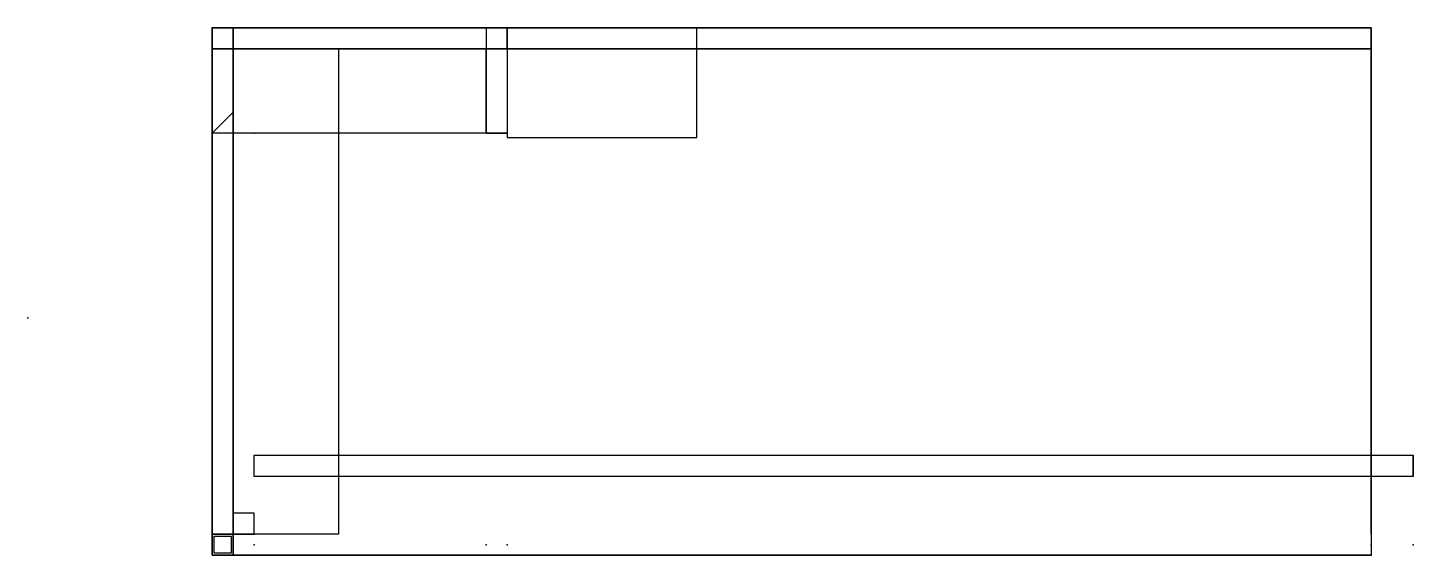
# Model space of a CAD drawing. Header units: centimetres. Extents: x -27 to 140, y -1 to 62.
import ezdxf

# ---------------------------------------------------------------- set-up
doc = ezdxf.new("R2010")
doc.units = ezdxf.units.CM
doc.header["$MEASUREMENT"] = 0
for name, color, linetype in [('desk v12_Sketch1', 7, 'Continuous'), ('desk v12_Sketch10', 7, 'Continuous'), ('desk v12_Sketch11', 7, 'Continuous'), ('desk v12_Sketch12', 7, 'Continuous'), ('desk v12_Sketch13', 7, 'Continuous'), ('desk v12_Sketch14', 7, 'Continuous'), ('desk v12_Sketch15', 7, 'Continuous'), ('desk v12_Sketch16', 7, 'Continuous'), ('desk v12_Sketch17', 7, 'Continuous'), ('desk v12_Sketch18', 7, 'Continuous'), ('desk v12_Sketch19', 7, 'Continuous'), ('desk v12_Sketch2', 7, 'Continuous'), ('desk v12_Sketch20', 7, 'Continuous'), ('desk v12_Sketch21', 7, 'Continuous'), ('desk v12_Sketch22', 7, 'Continuous'), ('desk v12_Sketch23', 7, 'Continuous'), ('desk v12_Sketch24', 7, 'Continuous'), ('desk v12_Sketch25', 7, 'Continuous'), ('desk v12_Sketch26', 7, 'Continuous'), ('desk v12_Sketch27', 7, 'Continuous'), ('desk v12_Sketch28', 7, 'Continuous'), ('desk v12_Sketch29', 7, 'Continuous'), ('desk v12_Sketch3', 7, 'Continuous'), ('desk v12_Sketch30', 7, 'Continuous'), ('desk v12_Sketch31', 7, 'Continuous'), ('desk v12_Sketch32', 7, 'Continuous'), ('desk v12_Sketch33', 7, 'Continuous'), ('desk v12_Sketch34', 7, 'Continuous'), ('desk v12_Sketch4', 7, 'Continuous'), ('desk v12_Sketch5', 7, 'Continuous'), ('desk v12_Sketch6', 7, 'Continuous'), ('desk v12_Sketch7', 7, 'Continuous'), ('desk v12_Sketch8', 7, 'Continuous'), ('desk v12_Sketch9', 7, 'Continuous')]:
    doc.layers.add(name, color=color, linetype=linetype)

msp = doc.modelspace()

# ---------------------------------------------------------------- linework, layer by layer
at = {"layer": 'desk v12_Sketch1'}
msp.add_point((0, 0), dxfattribs=at)
at = {"layer": 'desk v12_Sketch10'}
for p, q in [((134.62, 59.69, 68.58), (134.62, 59.69, 71.12)), ((134.62, 59.69, 71.12), (134.62, 1.27, 71.12)), ((134.62, 1.27, 68.58), (134.62, 59.69, 68.58)), ((134.62, 1.27, 71.12), (134.62, 1.27, 68.58))]:
    msp.add_line(p, q, dxfattribs=at)
msp.add_point((134.62, 0), dxfattribs=at)
at = {"layer": 'desk v12_Sketch11'}
for p, q in [((-5.08, 59.69, 7.62), (-5.08, 59.69, 5.08)), ((-5.08, 59.69, 5.08), (134.62, 59.69, 5.08)), ((134.62, 59.69, 7.62), (-5.08, 59.69, 7.62)), ((134.62, 59.69, 5.08), (134.62, 59.69, 7.62))]:
    msp.add_line(p, q, dxfattribs=at)
msp.add_point((0, 59.69), dxfattribs=at)
at = {"layer": 'desk v12_Sketch12'}
for p, q in [((-2.54, 59.69, 68.58), (-2.54, 59.69, 71.12)), ((-2.54, 1.27, 68.58), (-2.54, 59.69, 68.58)), ((-2.54, 59.69, 71.12), (-2.54, 1.27, 71.12)), ((-2.54, 1.27, 71.12), (-2.54, 1.27, 68.58))]:
    msp.add_line(p, q, dxfattribs=at)
msp.add_point((-2.54, 0), dxfattribs=at)
at = {"layer": 'desk v12_Sketch13'}
msp.add_point((-2.54, 0), dxfattribs=at)
at = {"layer": 'desk v12_Sketch14'}
for p, q in [((-2.54, 59.69, 71.12), (-5.08, 59.69, 71.12)), ((-5.08, 59.69, 71.12), (-5.08, 1.27, 71.12)), ((-2.54, 1.27, 71.12), (-2.54, 59.69, 71.12)), ((-2.54, 3.81, 71.12), (-2.54, 1.27, 71.12)), ((0, 3.81, 71.12), (-2.54, 3.81, 71.12)), ((0, 1.27, 71.12), (0, 3.81, 71.12)), ((-5.08, 1.27, 71.12), (-2.54, 1.27, 71.12)), ((-2.54, 1.27, 71.12), (0, 1.27, 71.12))]:
    msp.add_line(p, q, dxfattribs=at)
msp.add_point((0, 0, 71.12), dxfattribs=at)
at = {"layer": 'desk v12_Sketch15'}
for p, q in [((-5.08, 62.23, 7.62), (-5.08, 59.69, 7.62)), ((134.62, 62.23, 7.62), (-5.08, 62.23, 7.62)), ((134.62, 59.69, 7.62), (134.62, 62.23, 7.62)), ((-5.08, 59.69, 7.62), (134.62, 59.69, 7.62)), ((-2.54, 59.69, 7.62), (10.16, 59.69, 7.62)), ((-2.54, 1.27, 7.62), (-2.54, 59.69, 7.62)), ((10.16, 59.69, 7.62), (10.16, 1.27, 7.62)), ((10.16, 1.27, 7.62), (-2.54, 1.27, 7.62))]:
    msp.add_line(p, q, dxfattribs=at)
for p in [(-2.54, 59.69, 7.62), (0, 0, 7.62)]:
    msp.add_point(p, dxfattribs=at)
at = {"layer": 'desk v12_Sketch16'}
for p, q in [((53.34, 62.23, 20.32), (30.48, 62.23, 20.32)), ((30.48, 62.23, 20.32), (30.48, 49.02, 20.32)), ((53.34, 49.02, 20.32), (53.34, 62.23, 20.32)), ((30.48, 49.02, 20.32), (53.34, 49.02, 20.32))]:
    msp.add_line(p, q, dxfattribs=at)
for p in [(53.34, 62.23, 20.32), (0, 0)]:
    msp.add_point(p, dxfattribs=at)
at = {"layer": 'desk v12_Sketch17'}
for p, q in [((-2.54, 59.69), (-2.54, 62.23)), ((-2.54, 62.23), (-2.54, 62.23, 71.12)), ((-2.54, 62.23, 71.12), (-2.54, 59.69, 71.12)), ((-2.54, 59.69, 71.12), (-2.54, 59.69))]:
    msp.add_line(p, q, dxfattribs=at)
msp.add_point((-2.54, 0), dxfattribs=at)
at = {"layer": 'desk v12_Sketch18'}
for p, q in [((-5.08, 62.23, 20.32), (30.48, 62.23, 20.32)), ((-2.54, 62.23, 20.32), (-2.54, 59.69, 20.32)), ((-2.54, 62.23, 17.78), (-2.54, 62.23, 20.32)), ((-2.54, 59.69, 17.78), (-2.54, 62.23, 17.78)), ((-2.54, 62.23), (-2.54, 62.23, 71.12)), ((-2.54, 59.69, 71.12), (-2.54, 59.69)), ((-2.54, 59.69, 20.32), (-2.54, 59.69, 17.78))]:
    msp.add_line(p, q, dxfattribs=at)
msp.add_point((-2.54, 0), dxfattribs=at)
at = {"layer": 'desk v12_Sketch19'}
for p, q in [((30.48, 62.23, 20.32), (30.48, 59.69, 20.32)), ((30.48, 62.23, 17.78), (30.48, 62.23, 20.32)), ((30.48, 59.69, 17.78), (30.48, 62.23, 17.78)), ((30.48, 59.94, 20.07), (30.48, 61.98, 20.07)), ((30.48, 61.98, 18.03), (30.48, 59.94, 18.03)), ((30.48, 61.98, 20.07), (30.48, 61.98, 18.03)), ((30.48, 59.94, 18.03), (30.48, 59.94, 20.07)), ((30.48, 59.69, 20.32), (30.48, 59.69, 17.78))]:
    msp.add_line(p, q, dxfattribs=at)
msp.add_point((30.48, 0), dxfattribs=at)
at = {"layer": 'desk v12_Sketch2'}
for p, q in [((-5.08, -1.27), (-5.08, 1.27)), ((-5.08, 1.27), (-2.54, 1.27)), ((-2.54, 1.27), (-2.54, -1.27)), ((-2.54, -1.27), (-5.08, -1.27))]:
    msp.add_line(p, q, dxfattribs=at)
msp.add_point((0, 0), dxfattribs=at)
at = {"layer": 'desk v12_Sketch20'}
for p, q in [((-2.54, 59.69, 17.78), (30.48, 59.69, 17.78)), ((30.48, 59.69, 20.32), (-2.54, 59.69, 20.32)), ((-2.54, 59.69, 20.32), (-2.54, 59.69, 17.78)), ((27.94, 59.69, 17.78), (27.94, 59.69, 20.32)), ((27.94, 59.69, 20.32), (30.48, 59.69, 20.32)), ((30.48, 59.69, 17.78), (27.94, 59.69, 17.78)), ((30.48, 59.69, 20.32), (30.48, 59.69, 17.78)), ((30.48, 59.69, 17.78), (30.48, 59.69, 20.32))]:
    msp.add_line(p, q, dxfattribs=at)
msp.add_point((0, 59.69), dxfattribs=at)
at = {"layer": 'desk v12_Sketch21'}
for p, q in [((27.94, 49.53, 20.32), (27.94, 49.53, 17.78)), ((27.94, 49.53, 17.78), (30.48, 49.53, 17.78)), ((30.48, 49.53, 20.32), (27.94, 49.53, 20.32)), ((30.23, 49.53, 18.03), (28.19, 49.53, 18.03)), ((28.19, 49.53, 20.07), (30.23, 49.53, 20.07)), ((28.19, 49.53, 18.03), (28.19, 49.53, 20.07)), ((30.23, 49.53, 20.07), (30.23, 49.53, 18.03)), ((30.48, 49.53, 17.78), (30.48, 49.53, 20.32))]:
    msp.add_line(p, q, dxfattribs=at)
msp.add_point((0, 49.53), dxfattribs=at)
at = {"layer": 'desk v12_Sketch22'}
for p, q in [((27.94, 59.69, 20.32), (27.94, 59.69, 17.78)), ((27.94, 49.53, 20.32), (27.94, 59.69, 20.32)), ((27.94, 59.69, 17.78), (27.94, 49.53, 17.78)), ((27.94, 49.53, 17.78), (27.94, 52.07, 17.78)), ((27.94, 52.07, 17.78), (27.94, 52.07, 20.32)), ((27.94, 52.07, 20.32), (27.94, 49.53, 20.32)), ((27.94, 49.53, 17.78), (27.94, 49.53, 20.32)), ((27.94, 49.53, 20.32), (27.94, 49.53, 17.78))]:
    msp.add_line(p, q, dxfattribs=at)
msp.add_point((27.94, 0), dxfattribs=at)
at = {"layer": 'desk v12_Sketch23'}
for p, q in [((-5.08, 52.07, 20.32), (-5.08, 52.07, 17.78)), ((-5.08, 52.07, 17.78), (-5.08, 49.53, 17.78)), ((-5.08, 49.53, 20.32), (-5.08, 52.07, 20.32)), ((-5.08, 49.78, 18.03), (-5.08, 51.82, 18.03)), ((-5.08, 51.82, 20.07), (-5.08, 49.78, 20.07)), ((-5.08, 51.82, 18.03), (-5.08, 51.82, 20.07)), ((-5.08, 49.78, 20.07), (-5.08, 49.78, 18.03)), ((-5.08, 49.53, 17.78), (-5.08, 49.53, 20.32))]:
    msp.add_line(p, q, dxfattribs=at)
msp.add_point((-5.08, 0), dxfattribs=at)
at = {"layer": 'desk v12_Sketch24'}
msp.add_point((-2.54, 0), dxfattribs=at)
at = {"layer": 'desk v12_Sketch25'}
for p, q in [((-5.08, 59.69), (-2.54, 59.69)), ((-2.54, 59.69, 71.12), (-5.08, 59.69, 71.12)), ((-5.08, 59.69, 71.12), (-5.08, 59.69)), ((-2.54, 59.69, 20.32), (-5.08, 59.69, 20.32)), ((-5.08, 59.69, 20.32), (-5.08, 59.69, 17.78)), ((-5.08, 59.69, 17.78), (-2.54, 59.69, 17.78)), ((-2.54, 59.69), (-2.54, 59.69, 71.12)), ((-2.54, 59.69, 17.78), (-2.54, 59.69, 20.32))]:
    msp.add_line(p, q, dxfattribs=at)
for p in [(-2.54, 59.69, 20.32), (0, 59.69)]:
    msp.add_point(p, dxfattribs=at)
at = {"layer": 'desk v12_Sketch26'}
for p, q in [((-2.54, 59.69, 17.78), (-2.54, 62.23, 17.78)), ((-2.54, 62.23, 17.78), (30.48, 62.23, 17.78)), ((30.48, 62.23, 17.78), (27.94, 62.23, 17.78)), ((27.94, 62.23, 17.78), (27.94, 59.69, 17.78)), ((30.48, 59.69, 17.78), (30.48, 62.23, 17.78)), ((30.48, 62.23, 17.78), (30.48, 59.69, 17.78)), ((30.48, 59.69, 17.78), (-2.54, 59.69, 17.78)), ((27.94, 59.69, 17.78), (30.48, 59.69, 17.78))]:
    msp.add_line(p, q, dxfattribs=at)
for p in [(27.94, 59.69, 17.78), (0, 0, 17.78)]:
    msp.add_point(p, dxfattribs=at)
at = {"layer": 'desk v12_Sketch27'}
for p, q in [((-2.54, 59.69, 20.32), (-5.08, 59.69, 20.32)), ((-2.54, 59.69, 71.12), (-5.08, 59.69, 71.12)), ((-5.08, 59.69, 71.12), (-5.08, 59.69)), ((-5.08, 59.69, 20.32), (-5.08, 59.69, 17.78)), ((-5.08, 59.69, 17.78), (-2.54, 59.69, 17.78)), ((-5.08, 59.69), (-2.54, 59.69)), ((-2.54, 59.69), (-2.54, 59.69, 71.12)), ((-2.54, 59.69, 17.78), (-2.54, 59.69, 20.32))]:
    msp.add_line(p, q, dxfattribs=at)
for p in [(-2.54, 59.69, 20.32), (0, 59.69)]:
    msp.add_point(p, dxfattribs=at)
at = {"layer": 'desk v12_Sketch28'}
for p, q in [((-5.08, 62.23, 20.32), (30.48, 62.23, 20.32)), ((-5.08, 49.53, 20.32), (-5.08, 62.23, 20.32)), ((30.48, 62.23, 20.32), (30.48, 49.53, 20.32)), ((30.48, 49.53, 20.32), (-5.08, 49.53, 20.32))]:
    msp.add_line(p, q, dxfattribs=at)
msp.add_point((0, 0, 20.32), dxfattribs=at)
at = {"layer": 'desk v12_Sketch29'}
for p, q in [((-2.54, 59.69, 17.78), (30.48, 59.69, 17.78)), ((-2.54, 59.69, 20.32), (-2.54, 59.69, 17.78)), ((30.48, 59.69, 20.32), (-2.54, 59.69, 20.32)), ((27.94, 59.69, 17.78), (30.48, 59.69, 17.78)), ((27.94, 59.69, 20.32), (27.94, 59.69, 17.78)), ((30.48, 59.69, 20.32), (27.94, 59.69, 20.32)), ((30.48, 59.69, 17.78), (30.48, 59.69, 20.32)), ((30.48, 59.69, 17.78), (30.48, 59.69, 20.32))]:
    msp.add_line(p, q, dxfattribs=at)
for p in [(0, 59.69), (27.94, 59.69, 17.78)]:
    msp.add_point(p, dxfattribs=at)
at = {"layer": 'desk v12_Sketch3'}
for p, q in [((-5.08, 1.27, 71.12), (-5.08, -1.27, 71.12)), ((-2.54, 1.27, 71.12), (-5.08, 1.27, 71.12)), ((-4.83, -1.02, 71.12), (-4.83, 1.02, 71.12)), ((-4.83, 1.02, 71.12), (-2.79, 1.02, 71.12)), ((-2.79, 1.02, 71.12), (-2.79, -1.02, 71.12)), ((-2.54, -1.27, 71.12), (-2.54, 1.27, 71.12)), ((-5.08, -1.27, 71.12), (-2.54, -1.27, 71.12)), ((-2.79, -1.02, 71.12), (-4.83, -1.02, 71.12))]:
    msp.add_line(p, q, dxfattribs=at)
msp.add_point((0, 0, 71.12), dxfattribs=at)
at = {"layer": 'desk v12_Sketch30'}
for p, q in [((-2.54, 52.07, 20.32), (-5.08, 49.53, 20.32)), ((-5.08, 49.53, 17.78), (-2.54, 52.07, 17.78)), ((-2.54, 52.07, 17.78), (-2.54, 52.07, 20.32)), ((-5.08, 49.53, 20.32), (-5.08, 49.53, 17.78))]:
    msp.add_line(p, q, dxfattribs=at)
msp.add_point((-27.3, 27.3), dxfattribs=at)
at = {"layer": 'desk v12_Sketch31'}
for p, q in [((-2.54, 59.69, 17.78), (-2.54, 59.69, 20.32)), ((-2.54, 59.69, 17.78), (30.48, 59.69, 17.78)), ((-2.54, 59.69, 20.32), (-2.54, 59.69, 17.78)), ((-2.54, 59.69, 20.32), (27.94, 59.69, 20.32)), ((27.94, 59.69, 17.78), (-2.54, 59.69, 17.78)), ((30.48, 59.69, 20.32), (-2.54, 59.69, 20.32)), ((27.94, 59.69, 20.32), (27.94, 59.69, 17.78)), ((30.48, 59.69, 17.78), (30.48, 59.69, 20.32))]:
    msp.add_line(p, q, dxfattribs=at)
for p in [(0, 59.69), (27.94, 59.69, 17.78)]:
    msp.add_point(p, dxfattribs=at)
at = {"layer": 'desk v12_Sketch32'}
for p, q in [((-2.54, 62.23), (-2.54, 62.23, 71.12)), ((-2.54, 62.23, 17.78), (-2.54, 62.23, 20.32)), ((-2.54, 59.69, 17.78), (-2.54, 62.23, 17.78)), ((-2.54, 62.23, 20.32), (-2.54, 59.69, 20.32)), ((-2.54, 59.69, 20.32), (-2.54, 59.69, 17.78))]:
    msp.add_line(p, q, dxfattribs=at)
for p in [(-2.54, 59.69, 17.78), (-2.54, 0)]:
    msp.add_point(p, dxfattribs=at)
at = {"layer": 'desk v12_Sketch33'}
for p, q in [((-5.08, 62.23, 71.12), (134.62, 62.23, 71.12)), ((-5.08, -1.27, 71.12), (-5.08, 62.23, 71.12)), ((134.62, 62.23, 71.12), (134.62, -1.27, 71.12)), ((134.62, -1.27, 71.12), (-5.08, -1.27, 71.12))]:
    msp.add_line(p, q, dxfattribs=at)
for p in [(-5.08, 62.23, 71.12), (0, 0, 71.12), (134.62, -1.27, 71.12)]:
    msp.add_point(p, dxfattribs=at)
at = {"layer": 'desk v12_Sketch34'}
msp.add_point((0, 0), dxfattribs=at)
at = {"layer": 'desk v12_Sketch4'}
for p, q in [((0, 10.77), (139.7, 10.77)), ((0, 8.23), (0, 10.77)), ((139.7, 10.77), (139.7, 8.23)), ((139.7, 8.23), (0, 8.23))]:
    msp.add_line(p, q, dxfattribs=at)
msp.add_point((0, 0), dxfattribs=at)
at = {"layer": 'desk v12_Sketch5'}
for p, q in [((139.7, 8.23), (139.7, 10.77)), ((139.7, 10.77), (139.7, 10.77, 2.54)), ((139.7, 10.77, 2.54), (139.7, 8.23, 2.54)), ((139.7, 10.54, 2.29), (139.7, 8.51, 2.29)), ((139.7, 8.51, 0.25), (139.7, 10.54, 0.25)), ((139.7, 10.54, 0.25), (139.7, 10.54, 2.29)), ((139.7, 8.51, 2.29), (139.7, 8.51, 0.25)), ((139.7, 8.23, 2.54), (139.7, 8.23))]:
    msp.add_line(p, q, dxfattribs=at)
msp.add_point((139.7, 0), dxfattribs=at)
at = {"layer": 'desk v12_Sketch6'}
for p, q in [((-5.08, 62.23, 71.12), (-5.08, 59.69, 71.12)), ((134.62, 62.23, 71.12), (-5.08, 62.23, 71.12)), ((134.62, 59.69, 71.12), (134.62, 62.23, 71.12)), ((-5.08, 59.69, 71.12), (134.62, 59.69, 71.12)), ((-5.08, 59.69, 71.12), (-2.54, 59.69, 71.12)), ((-5.08, 1.27, 71.12), (-5.08, 59.69, 71.12)), ((-2.54, 59.69, 71.12), (-2.54, 1.27, 71.12)), ((-2.54, 1.27, 71.12), (-5.08, 1.27, 71.12))]:
    msp.add_line(p, q, dxfattribs=at)
msp.add_point((0, 0, 71.12), dxfattribs=at)
at = {"layer": 'desk v12_Sketch7'}
for p, q in [((134.62, -1.27, 71.12), (-5.08, -1.27, 71.12)), ((-5.08, -1.27, 68.58), (134.62, -1.27, 68.58)), ((-5.08, -1.27, 71.12), (-5.08, -1.27, 68.58)), ((134.62, -1.27, 68.58), (134.62, -1.27, 71.12))]:
    msp.add_line(p, q, dxfattribs=at)
msp.add_point((0, -1.27), dxfattribs=at)
at = {"layer": 'desk v12_Sketch8'}
for p, q in [((134.62, 62.23, 71.12), (-5.08, 62.23, 71.12)), ((-5.08, 62.23, 71.12), (-5.08, 59.69, 71.12)), ((134.62, 59.69, 71.12), (134.62, 62.23, 71.12)), ((-5.08, 59.69, 71.12), (134.62, 59.69, 71.12))]:
    msp.add_line(p, q, dxfattribs=at)
msp.add_point((0, 0, 71.12), dxfattribs=at)
at = {"layer": 'desk v12_Sketch9'}
msp.add_point((0, 0, 71.12), dxfattribs=at)

doc.saveas('drawing.dxf')
